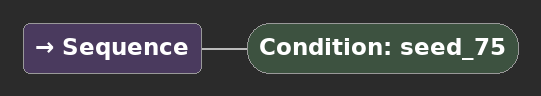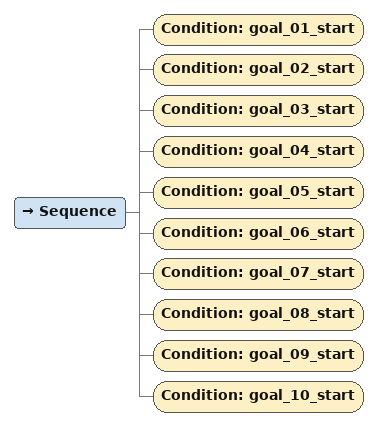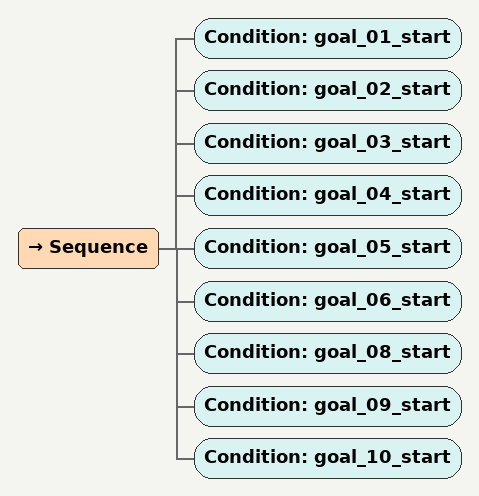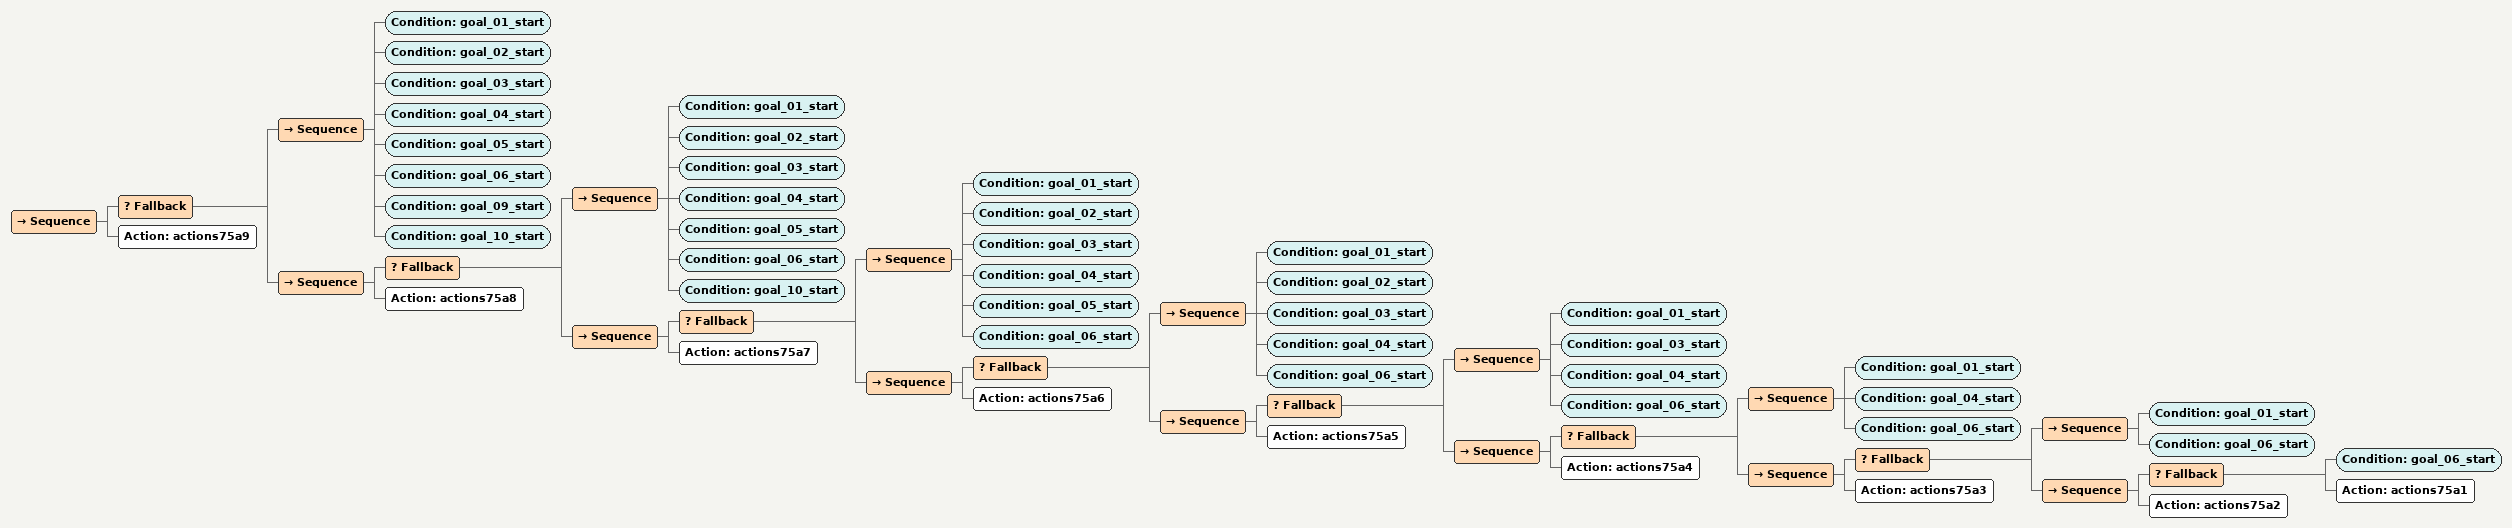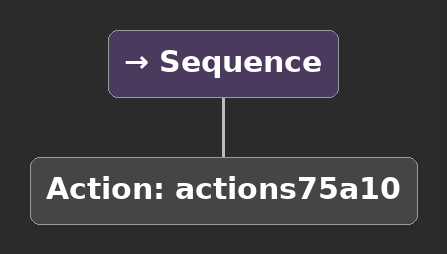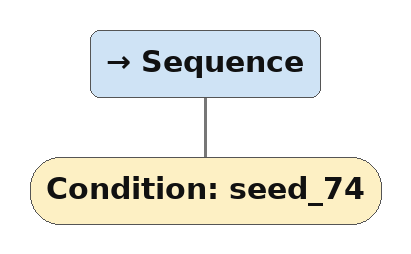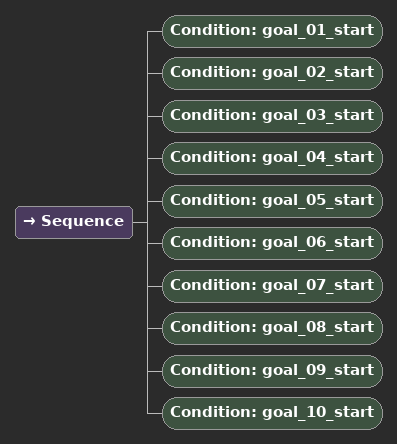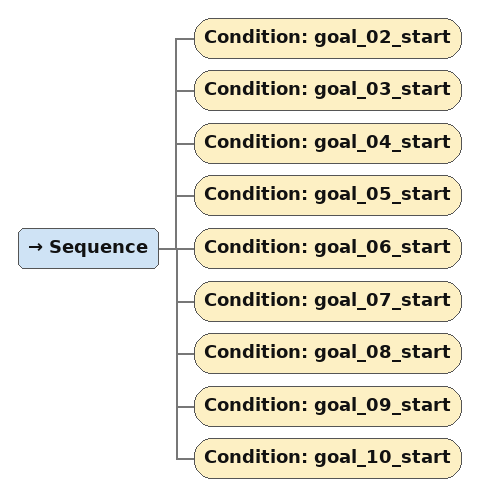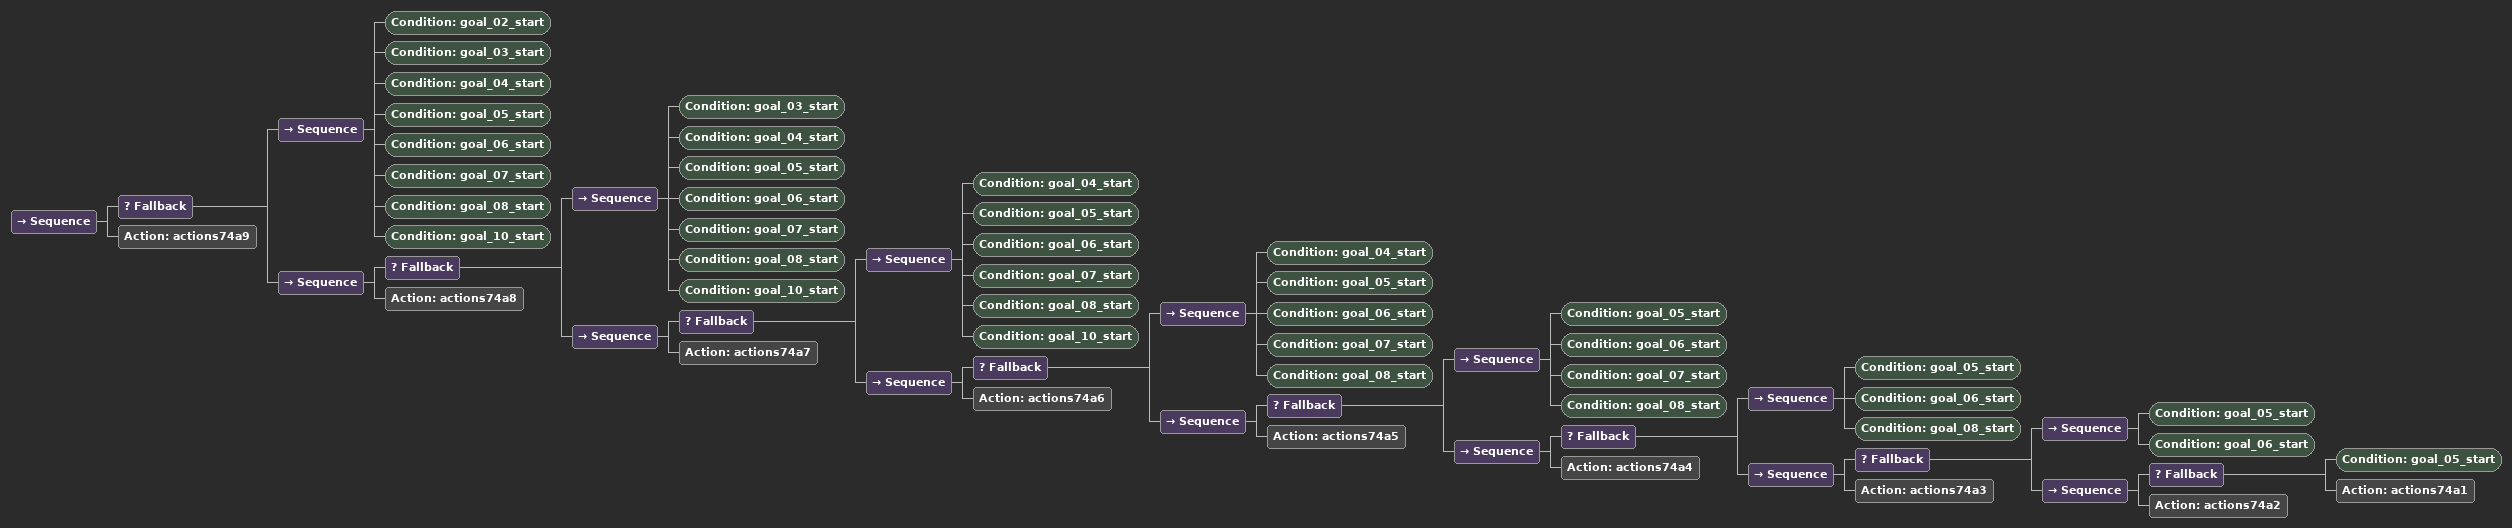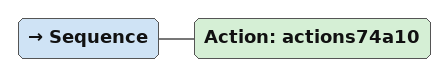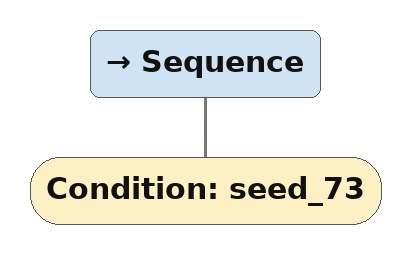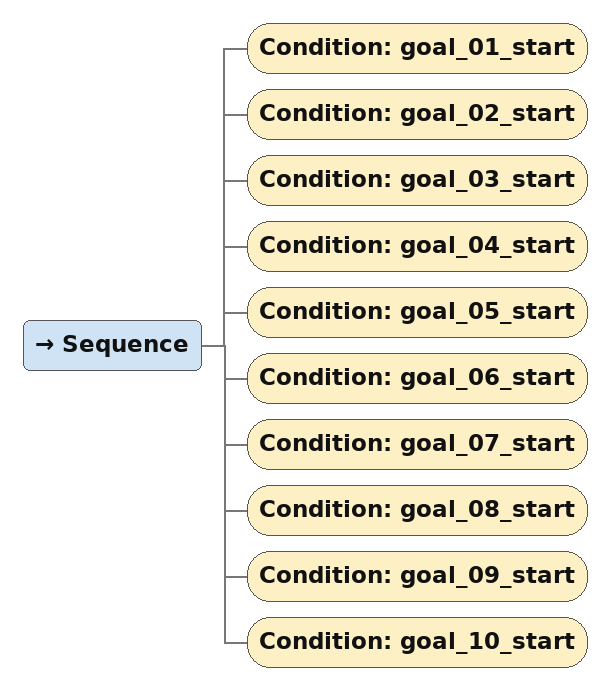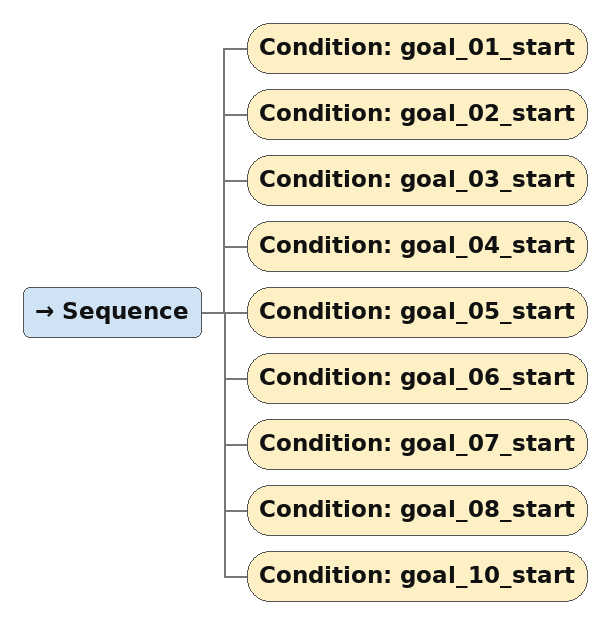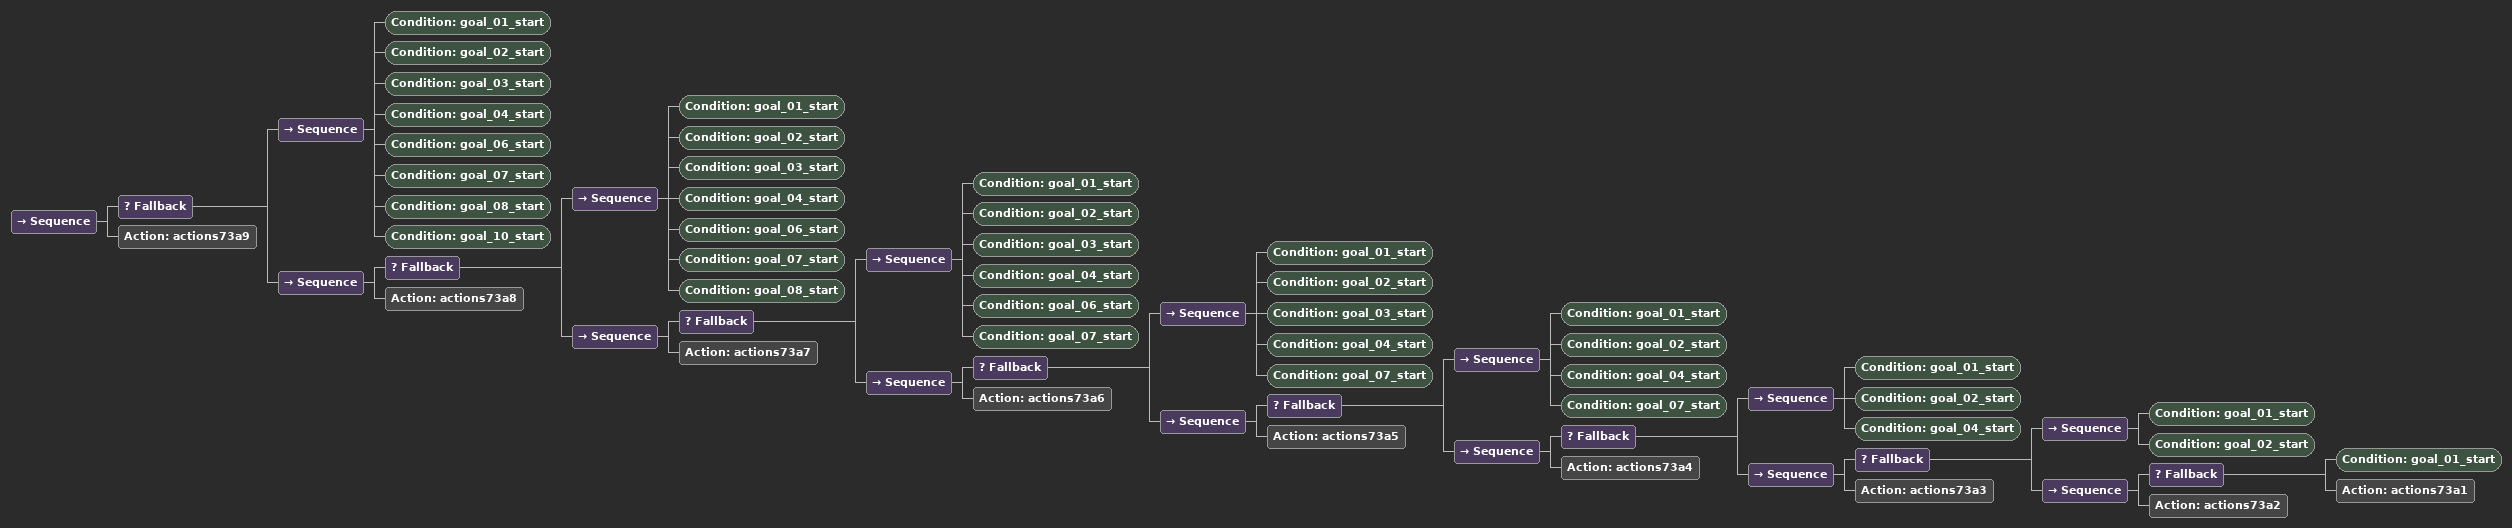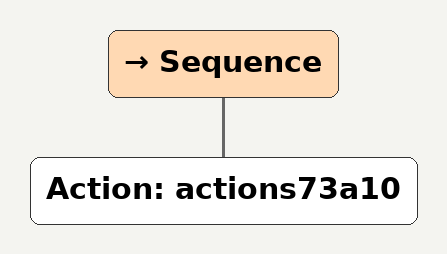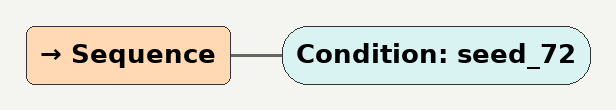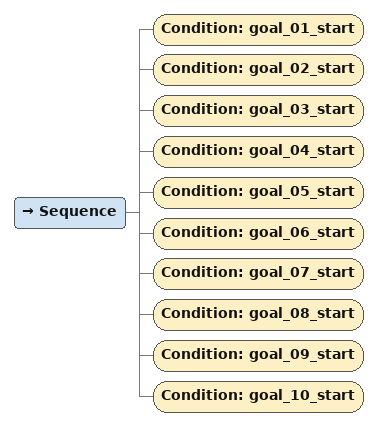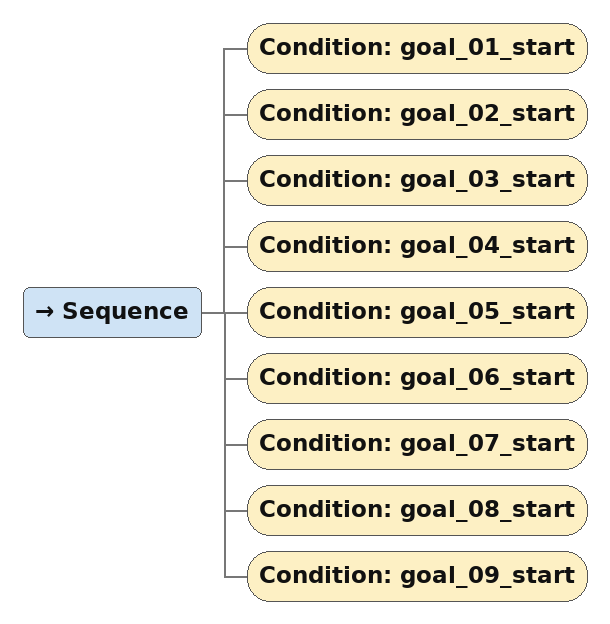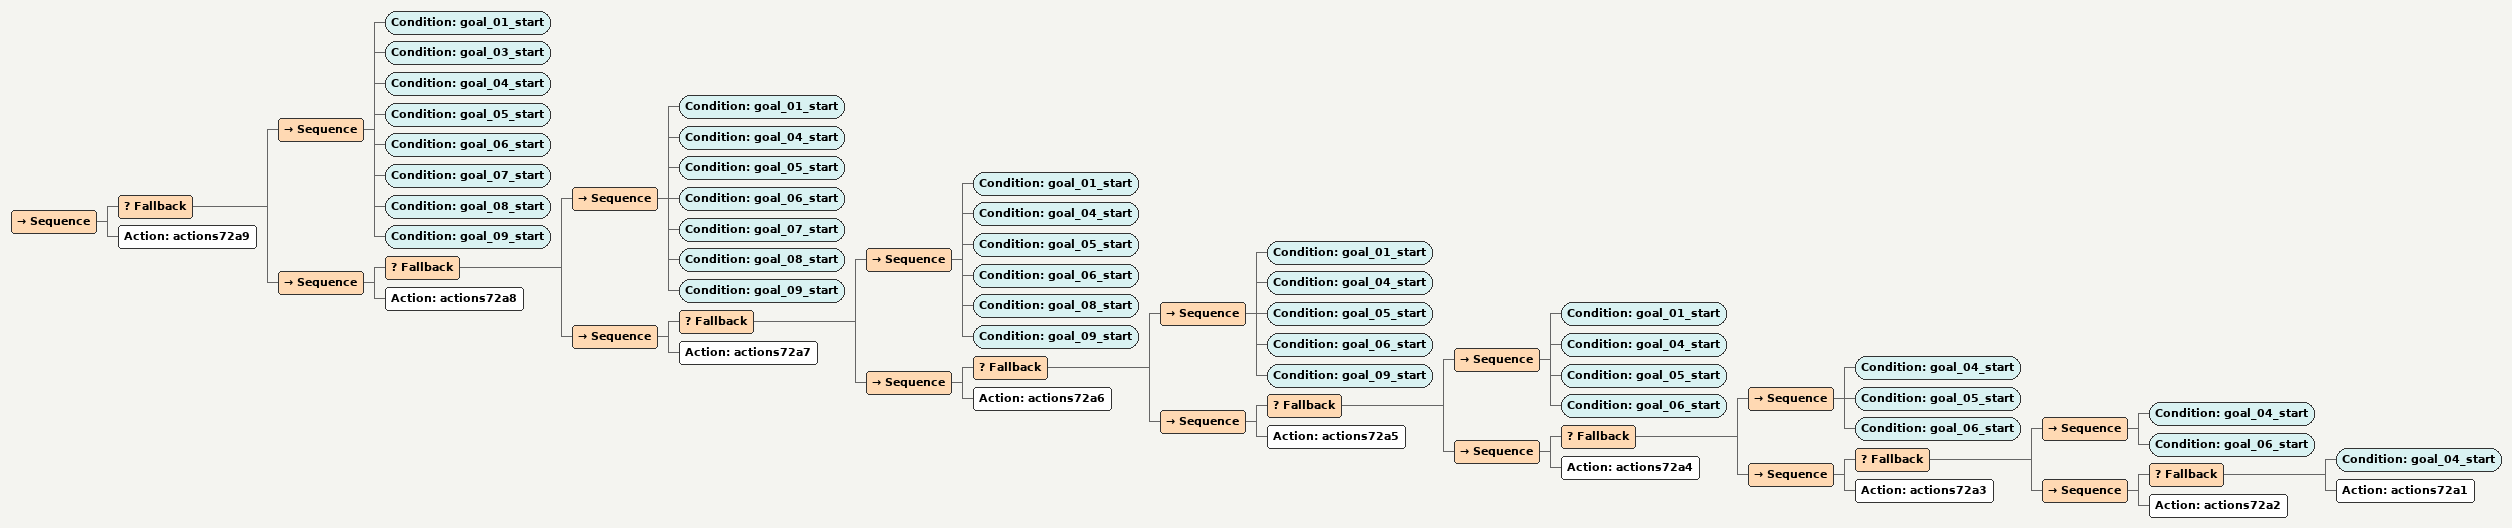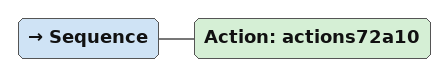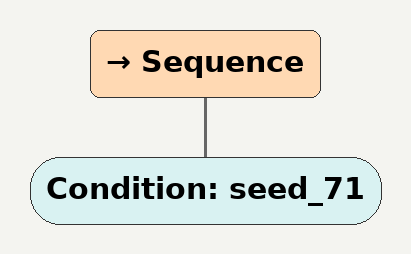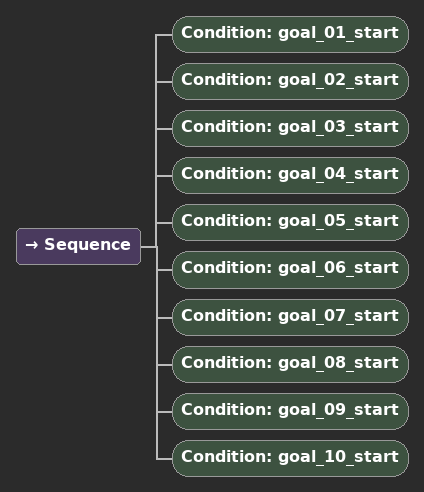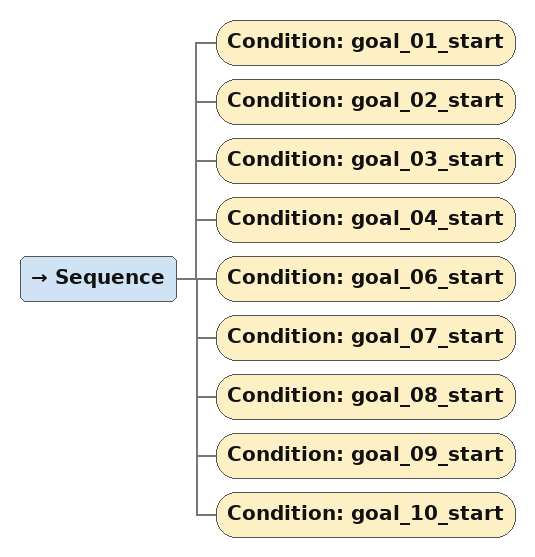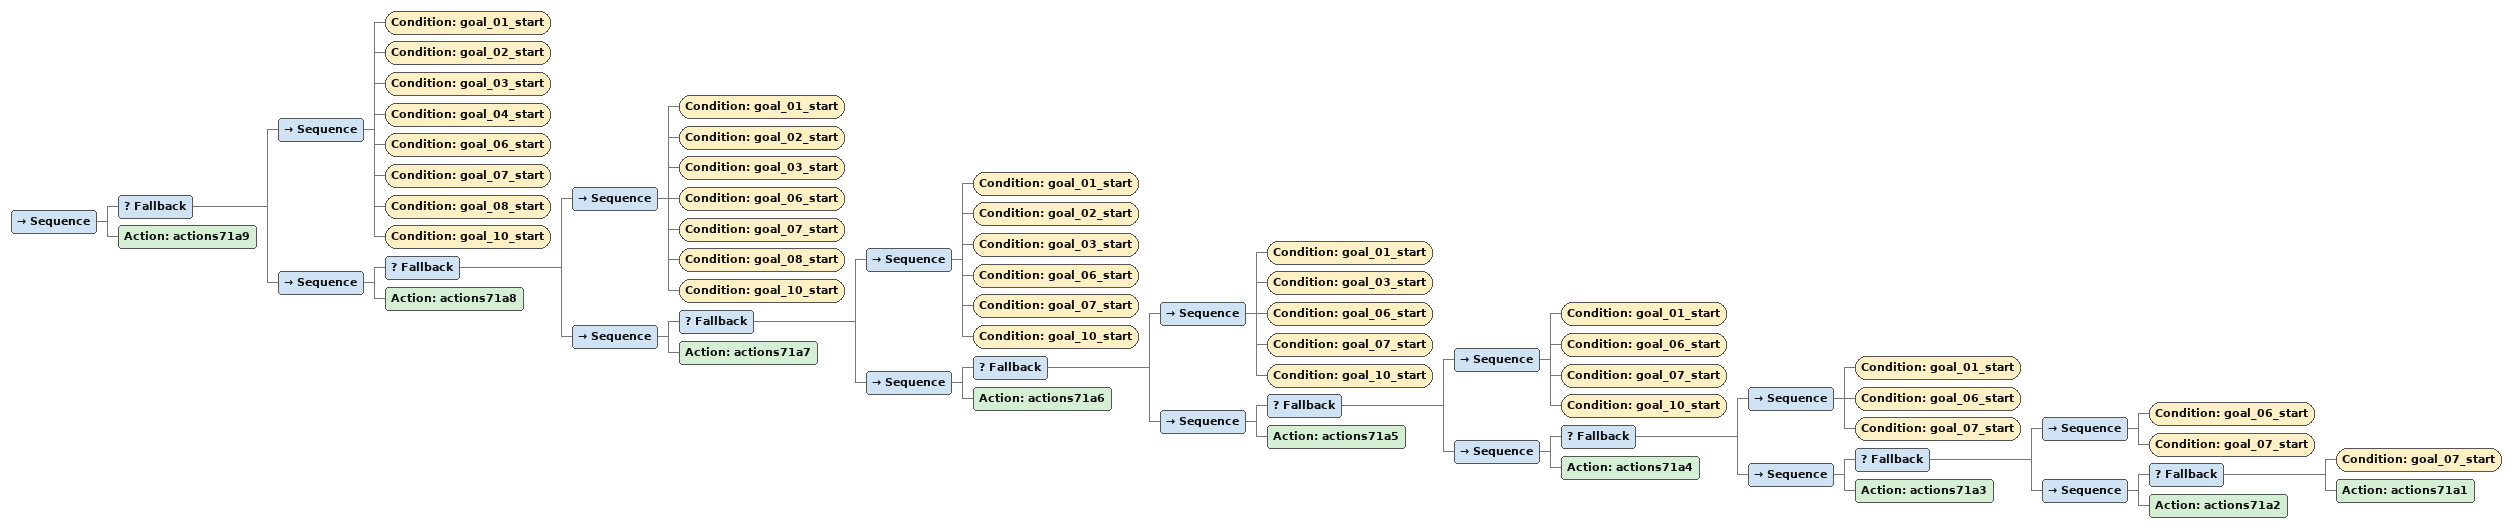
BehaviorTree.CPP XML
<Sequence><Condition ID="seed_75"/></Sequence>

<Sequence><Condition ID="goal_01_start"/><Condition ID="goal_02_start"/><Condition ID="goal_03_start"/><Condition ID="goal_04_start"/><Condition ID="goal_05_start"/><Condition ID="goal_06_start"/><Condition ID="goal_07_start"/><Condition ID="goal_08_start"/><Condition ID="goal_09_start"/><Condition ID="goal_10_start"/></Sequence>

<Sequence><Condition ID="goal_01_start"/><Condition ID="goal_02_start"/><Condition ID="goal_03_start"/><Condition ID="goal_04_start"/><Condition ID="goal_05_start"/><Condition ID="goal_06_start"/><Condition ID="goal_08_start"/><Condition ID="goal_09_start"/><Condition ID="goal_10_start"/></Sequence>

<Sequence><Fallback><Sequence><Condition ID="goal_01_start"/><Condition ID="goal_02_start"/><Condition ID="goal_03_start"/><Condition ID="goal_04_start"/><Condition ID="goal_05_start"/><Condition ID="goal_06_start"/><Condition ID="goal_09_start"/><Condition ID="goal_10_start"/></Sequence><Sequence><Fallback><Sequence><Condition ID="goal_01_start"/><Condition ID="goal_02_start"/><Condition ID="goal_03_start"/><Condition ID="goal_04_start"/><Condition ID="goal_05_start"/><Condition ID="goal_06_start"/><Condition ID="goal_10_start"/></Sequence><Sequence><Fallback><Sequence><Condition ID="goal_01_start"/><Condition ID="goal_02_start"/><Condition ID="goal_03_start"/><Condition ID="goal_04_start"/><Condition ID="goal_05_start"/><Condition ID="goal_06_start"/></Sequence><Sequence><Fallback><Sequence><Condition ID="goal_01_start"/><Condition ID="goal_02_start"/><Condition ID="goal_03_start"/><Condition ID="goal_04_start"/><Condition ID="goal_06_start"/></Sequence><Sequence><Fallback><Sequence><Condition ID="goal_01_start"/><Condition ID="goal_03_start"/><Condition ID="goal_04_start"/><Condition ID="goal_06_start"/></Sequence><Sequence><Fallback><Sequence><Condition ID="goal_01_start"/><Condition ID="goal_04_start"/><Condition ID="goal_06_start"/></Sequence><Sequence><Fallback><Sequence><Condition ID="goal_01_start"/><Condition ID="goal_06_start"/></Sequence><Sequence><Fallback><Condition ID="goal_06_start"/><Action ID="actions75a1"/></Fallback><Action ID="actions75a2"/></Sequence></Fallback><Action ID="actions75a3"/></Sequence></Fallback><Action ID="actions75a4"/></Sequence></Fallback><Action ID="actions75a5"/></Sequence></Fallback><Action ID="actions75a6"/></Sequence></Fallback><Action ID="actions75a7"/></Sequence></Fallback><Action ID="actions75a8"/></Sequence></Fallback><Action ID="actions75a9"/></Sequence>

<Sequence><Action ID="actions75a10"/></Sequence>

<Sequence><Condition ID="seed_74"/></Sequence>

<Sequence><Condition ID="goal_01_start"/><Condition ID="goal_02_start"/><Condition ID="goal_03_start"/><Condition ID="goal_04_start"/><Condition ID="goal_05_start"/><Condition ID="goal_06_start"/><Condition ID="goal_07_start"/><Condition ID="goal_08_start"/><Condition ID="goal_09_start"/><Condition ID="goal_10_start"/></Sequence>

<Sequence><Condition ID="goal_02_start"/><Condition ID="goal_03_start"/><Condition ID="goal_04_start"/><Condition ID="goal_05_start"/><Condition ID="goal_06_start"/><Condition ID="goal_07_start"/><Condition ID="goal_08_start"/><Condition ID="goal_09_start"/><Condition ID="goal_10_start"/></Sequence>

<Sequence><Fallback><Sequence><Condition ID="goal_02_start"/><Condition ID="goal_03_start"/><Condition ID="goal_04_start"/><Condition ID="goal_05_start"/><Condition ID="goal_06_start"/><Condition ID="goal_07_start"/><Condition ID="goal_08_start"/><Condition ID="goal_10_start"/></Sequence><Sequence><Fallback><Sequence><Condition ID="goal_03_start"/><Condition ID="goal_04_start"/><Condition ID="goal_05_start"/><Condition ID="goal_06_start"/><Condition ID="goal_07_start"/><Condition ID="goal_08_start"/><Condition ID="goal_10_start"/></Sequence><Sequence><Fallback><Sequence><Condition ID="goal_04_start"/><Condition ID="goal_05_start"/><Condition ID="goal_06_start"/><Condition ID="goal_07_start"/><Condition ID="goal_08_start"/><Condition ID="goal_10_start"/></Sequence><Sequence><Fallback><Sequence><Condition ID="goal_04_start"/><Condition ID="goal_05_start"/><Condition ID="goal_06_start"/><Condition ID="goal_07_start"/><Condition ID="goal_08_start"/></Sequence><Sequence><Fallback><Sequence><Condition ID="goal_05_start"/><Condition ID="goal_06_start"/><Condition ID="goal_07_start"/><Condition ID="goal_08_start"/></Sequence><Sequence><Fallback><Sequence><Condition ID="goal_05_start"/><Condition ID="goal_06_start"/><Condition ID="goal_08_start"/></Sequence><Sequence><Fallback><Sequence><Condition ID="goal_05_start"/><Condition ID="goal_06_start"/></Sequence><Sequence><Fallback><Condition ID="goal_05_start"/><Action ID="actions74a1"/></Fallback><Action ID="actions74a2"/></Sequence></Fallback><Action ID="actions74a3"/></Sequence></Fallback><Action ID="actions74a4"/></Sequence></Fallback><Action ID="actions74a5"/></Sequence></Fallback><Action ID="actions74a6"/></Sequence></Fallback><Action ID="actions74a7"/></Sequence></Fallback><Action ID="actions74a8"/></Sequence></Fallback><Action ID="actions74a9"/></Sequence>

<Sequence><Action ID="actions74a10"/></Sequence>

<Sequence><Condition ID="seed_73"/></Sequence>

<Sequence><Condition ID="goal_01_start"/><Condition ID="goal_02_start"/><Condition ID="goal_03_start"/><Condition ID="goal_04_start"/><Condition ID="goal_05_start"/><Condition ID="goal_06_start"/><Condition ID="goal_07_start"/><Condition ID="goal_08_start"/><Condition ID="goal_09_start"/><Condition ID="goal_10_start"/></Sequence>

<Sequence><Condition ID="goal_01_start"/><Condition ID="goal_02_start"/><Condition ID="goal_03_start"/><Condition ID="goal_04_start"/><Condition ID="goal_05_start"/><Condition ID="goal_06_start"/><Condition ID="goal_07_start"/><Condition ID="goal_08_start"/><Condition ID="goal_10_start"/></Sequence>

<Sequence><Fallback><Sequence><Condition ID="goal_01_start"/><Condition ID="goal_02_start"/><Condition ID="goal_03_start"/><Condition ID="goal_04_start"/><Condition ID="goal_06_start"/><Condition ID="goal_07_start"/><Condition ID="goal_08_start"/><Condition ID="goal_10_start"/></Sequence><Sequence><Fallback><Sequence><Condition ID="goal_01_start"/><Condition ID="goal_02_start"/><Condition ID="goal_03_start"/><Condition ID="goal_04_start"/><Condition ID="goal_06_start"/><Condition ID="goal_07_start"/><Condition ID="goal_08_start"/></Sequence><Sequence><Fallback><Sequence><Condition ID="goal_01_start"/><Condition ID="goal_02_start"/><Condition ID="goal_03_start"/><Condition ID="goal_04_start"/><Condition ID="goal_06_start"/><Condition ID="goal_07_start"/></Sequence><Sequence><Fallback><Sequence><Condition ID="goal_01_start"/><Condition ID="goal_02_start"/><Condition ID="goal_03_start"/><Condition ID="goal_04_start"/><Condition ID="goal_07_start"/></Sequence><Sequence><Fallback><Sequence><Condition ID="goal_01_start"/><Condition ID="goal_02_start"/><Condition ID="goal_04_start"/><Condition ID="goal_07_start"/></Sequence><Sequence><Fallback><Sequence><Condition ID="goal_01_start"/><Condition ID="goal_02_start"/><Condition ID="goal_04_start"/></Sequence><Sequence><Fallback><Sequence><Condition ID="goal_01_start"/><Condition ID="goal_02_start"/></Sequence><Sequence><Fallback><Condition ID="goal_01_start"/><Action ID="actions73a1"/></Fallback><Action ID="actions73a2"/></Sequence></Fallback><Action ID="actions73a3"/></Sequence></Fallback><Action ID="actions73a4"/></Sequence></Fallback><Action ID="actions73a5"/></Sequence></Fallback><Action ID="actions73a6"/></Sequence></Fallback><Action ID="actions73a7"/></Sequence></Fallback><Action ID="actions73a8"/></Sequence></Fallback><Action ID="actions73a9"/></Sequence>

<Sequence><Action ID="actions73a10"/></Sequence>

<Sequence><Condition ID="seed_72"/></Sequence>

<Sequence><Condition ID="goal_01_start"/><Condition ID="goal_02_start"/><Condition ID="goal_03_start"/><Condition ID="goal_04_start"/><Condition ID="goal_05_start"/><Condition ID="goal_06_start"/><Condition ID="goal_07_start"/><Condition ID="goal_08_start"/><Condition ID="goal_09_start"/><Condition ID="goal_10_start"/></Sequence>

<Sequence><Condition ID="goal_01_start"/><Condition ID="goal_02_start"/><Condition ID="goal_03_start"/><Condition ID="goal_04_start"/><Condition ID="goal_05_start"/><Condition ID="goal_06_start"/><Condition ID="goal_07_start"/><Condition ID="goal_08_start"/><Condition ID="goal_09_start"/></Sequence>

<Sequence><Fallback><Sequence><Condition ID="goal_01_start"/><Condition ID="goal_03_start"/><Condition ID="goal_04_start"/><Condition ID="goal_05_start"/><Condition ID="goal_06_start"/><Condition ID="goal_07_start"/><Condition ID="goal_08_start"/><Condition ID="goal_09_start"/></Sequence><Sequence><Fallback><Sequence><Condition ID="goal_01_start"/><Condition ID="goal_04_start"/><Condition ID="goal_05_start"/><Condition ID="goal_06_start"/><Condition ID="goal_07_start"/><Condition ID="goal_08_start"/><Condition ID="goal_09_start"/></Sequence><Sequence><Fallback><Sequence><Condition ID="goal_01_start"/><Condition ID="goal_04_start"/><Condition ID="goal_05_start"/><Condition ID="goal_06_start"/><Condition ID="goal_08_start"/><Condition ID="goal_09_start"/></Sequence><Sequence><Fallback><Sequence><Condition ID="goal_01_start"/><Condition ID="goal_04_start"/><Condition ID="goal_05_start"/><Condition ID="goal_06_start"/><Condition ID="goal_09_start"/></Sequence><Sequence><Fallback><Sequence><Condition ID="goal_01_start"/><Condition ID="goal_04_start"/><Condition ID="goal_05_start"/><Condition ID="goal_06_start"/></Sequence><Sequence><Fallback><Sequence><Condition ID="goal_04_start"/><Condition ID="goal_05_start"/><Condition ID="goal_06_start"/></Sequence><Sequence><Fallback><Sequence><Condition ID="goal_04_start"/><Condition ID="goal_06_start"/></Sequence><Sequence><Fallback><Condition ID="goal_04_start"/><Action ID="actions72a1"/></Fallback><Action ID="actions72a2"/></Sequence></Fallback><Action ID="actions72a3"/></Sequence></Fallback><Action ID="actions72a4"/></Sequence></Fallback><Action ID="actions72a5"/></Sequence></Fallback><Action ID="actions72a6"/></Sequence></Fallback><Action ID="actions72a7"/></Sequence></Fallback><Action ID="actions72a8"/></Sequence></Fallback><Action ID="actions72a9"/></Sequence>

<Sequence><Action ID="actions72a10"/></Sequence>

<Sequence><Condition ID="seed_71"/></Sequence>

<Sequence><Condition ID="goal_01_start"/><Condition ID="goal_02_start"/><Condition ID="goal_03_start"/><Condition ID="goal_04_start"/><Condition ID="goal_05_start"/><Condition ID="goal_06_start"/><Condition ID="goal_07_start"/><Condition ID="goal_08_start"/><Condition ID="goal_09_start"/><Condition ID="goal_10_start"/></Sequence>

<Sequence><Condition ID="goal_01_start"/><Condition ID="goal_02_start"/><Condition ID="goal_03_start"/><Condition ID="goal_04_start"/><Condition ID="goal_06_start"/><Condition ID="goal_07_start"/><Condition ID="goal_08_start"/><Condition ID="goal_09_start"/><Condition ID="goal_10_start"/></Sequence>

<Sequence><Fallback><Sequence><Condition ID="goal_01_start"/><Condition ID="goal_02_start"/><Condition ID="goal_03_start"/><Condition ID="goal_04_start"/><Condition ID="goal_06_start"/><Condition ID="goal_07_start"/><Condition ID="goal_08_start"/><Condition ID="goal_10_start"/></Sequence><Sequence><Fallback><Sequence><Condition ID="goal_01_start"/><Condition ID="goal_02_start"/><Condition ID="goal_03_start"/><Condition ID="goal_06_start"/><Condition ID="goal_07_start"/><Condition ID="goal_08_start"/><Condition ID="goal_10_start"/></Sequence><Sequence><Fallback><Sequence><Condition ID="goal_01_start"/><Condition ID="goal_02_start"/><Condition ID="goal_03_start"/><Condition ID="goal_06_start"/><Condition ID="goal_07_start"/><Condition ID="goal_10_start"/></Sequence><Sequence><Fallback><Sequence><Condition ID="goal_01_start"/><Condition ID="goal_03_start"/><Condition ID="goal_06_start"/><Condition ID="goal_07_start"/><Condition ID="goal_10_start"/></Sequence><Sequence><Fallback><Sequence><Condition ID="goal_01_start"/><Condition ID="goal_06_start"/><Condition ID="goal_07_start"/><Condition ID="goal_10_start"/></Sequence><Sequence><Fallback><Sequence><Condition ID="goal_01_start"/><Condition ID="goal_06_start"/><Condition ID="goal_07_start"/></Sequence><Sequence><Fallback><Sequence><Condition ID="goal_06_start"/><Condition ID="goal_07_start"/></Sequence><Sequence><Fallback><Condition ID="goal_07_start"/><Action ID="actions71a1"/></Fallback><Action ID="actions71a2"/></Sequence></Fallback><Action ID="actions71a3"/></Sequence></Fallback><Action ID="actions71a4"/></Sequence></Fallback><Action ID="actions71a5"/></Sequence></Fallback><Action ID="actions71a6"/></Sequence></Fallback><Action ID="actions71a7"/></Sequence></Fallback><Action ID="actions71a8"/></Sequence></Fallback><Action ID="actions71a9"/></Sequence>
